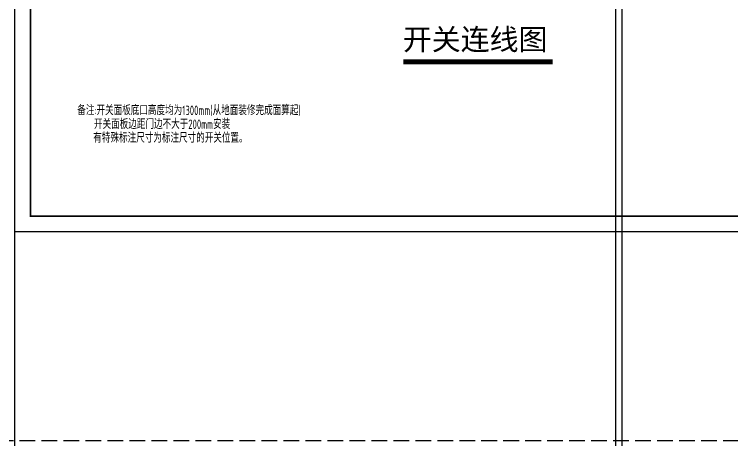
# Model space of a CAD drawing. Header units: millimetres. Extents: x -133666 to 880576, y -269375 to 86941.
# Drawn here: x 22349 to 33783, y -218917 to -212133 of the extents above; entities that cross this region are included whole.
import ezdxf

# ---------------------------------------------------------------- set-up
doc = ezdxf.new("R2010")
doc.units = ezdxf.units.MM
doc.header["$LTSCALE"] = 1000
doc.linetypes.add('DASH', pattern=[0.35, 0.25, -0.1])
for name, color, linetype in [('A-FUR', 8, 'CONTINUOUS'), ('BORDER', 7, 'CONTINUOUS'), ('C-顶面设备（风口、换气扇、投影仪）', 7, 'CONTINUOUS'), ('DOTLN', 2, 'DASH'), ('PUB_TEXT', 7, 'CONTINUOUS'), ('WALL', 2, 'CONTINUOUS'), ('ZZ001-PC 轮廓', 30, 'CONTINUOUS')]:
    doc.layers.add(name, color=color, linetype=linetype)
doc.styles.get("Standard").update_dxf_attribs({"font": 'tssdeng.shx', "bigfont": 'tssdchn.shx'})
doc.styles.add('黑体', font='simhei.ttf')

# ---------------------------------------------------------------- blocks, each defined once
blk = doc.blocks.new('B20190319225928')
at = {"layer": 'BORDER'}
blk.add_lwpolyline([(0, 0), (0, 29700), (42000, 29700), (42000, 0)], close=True, dxfattribs=at)
at = {"layer": 'BORDER', "const_width": 50}
blk.add_lwpolyline([(2500, 500), (2500, 29200), (41500, 29200), (41500, 500)], close=True, dxfattribs=at)

msp = doc.modelspace()

# ---------------------------------------------------------------- linework, layer by layer
at = {"layer": 'A-FUR'}
for p in [(31924, -60536.6), (32024, -60536.6)]:
    msp.add_xline(p, (0, 1), dxfattribs=at)
at = {"layer": 'DOTLN', "linetype": 'DASH'}
msp.add_lwpolyline([(14732.3, -218916.7), (41880.1, -218916.7), (41880.1, -164554.5), (14732.3, -164554.5)], close=True, dxfattribs=at)
at = {"layer": 'PUB_TEXT', "const_width": 80}
msp.add_lwpolyline([(28541.1, -212888.5), (30915.6, -212888.5)], dxfattribs=at)
at = {"layer": 'ZZ001-PC 轮廓'}
msp.add_xline((22353.8, -133793.6), (0, 1), dxfattribs=at)

# ---------------------------------------------------------------- block references
at = {"layer": 'WALL', "xscale": 0.5, "yscale": 0.5, "zscale": 0.5, "rotation": 270}
msp.add_blockref('B20190319225928', (22353.8, -194593), dxfattribs=at)

# ---------------------------------------------------------------- texts
at = {"layer": 'C-顶面设备（风口、换气扇、投影仪）', "width": 0.7}
for s, p in [('备注:开关面板底口高度均为1300mm(从地面装修完成面算起)', (23350.3, -213735.6)), ('开关面板边距门边不大于200mm安装', (23615.9, -213956)), ('有特殊标注尺寸为标注尺寸的开关位置。', (23605.1, -214174.6))]:
    msp.add_text(s, height=150, dxfattribs=at).set_placement(p)
at = {"layer": 'PUB_TEXT', "style": '黑体'}
msp.add_text('开关连线图', height=337.59, dxfattribs=at).set_placement((28532.8, -212700.6))

doc.saveas('drawing.dxf')
